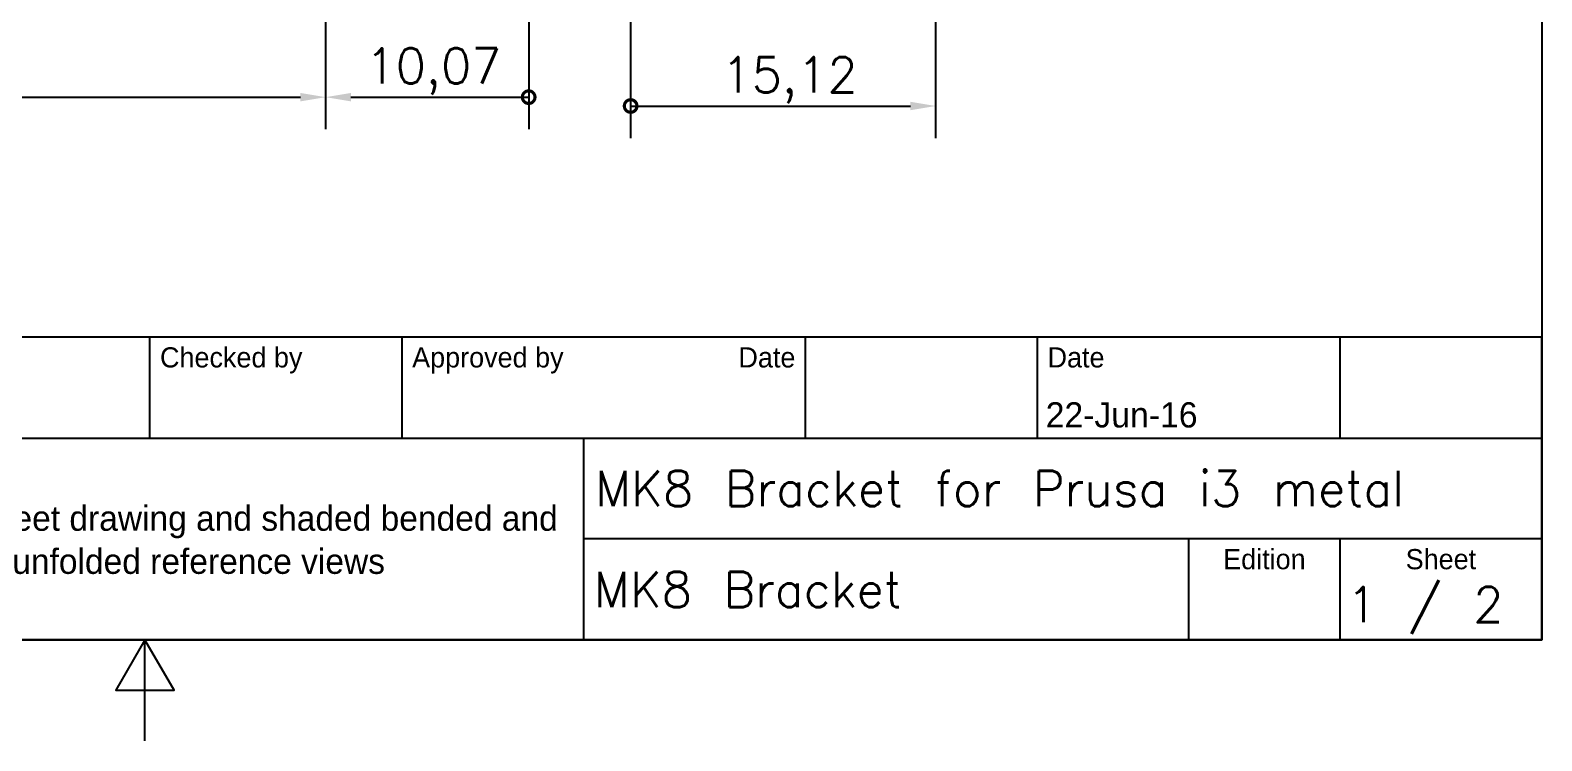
# Model space of a CAD drawing. Extents: x 0 to 149, y 0 to 105.
# Drawn here: x 68.6 to 143.5, y 0 to 35.2 of the extents above; entities that cross this region are included whole.
import ezdxf
from ezdxf.enums import TextEntityAlignment as Align

# ---------------------------------------------------------------- set-up
doc = ezdxf.new("R2010")
doc.units = 0
doc.header["$LTSCALE"] = 0.5
doc.layers.get('0').update_dxf_attribs({"linetype": 'CONTINUOUS'})
doc.layers.get('DEFPOINTS').update_dxf_attribs({"linetype": 'CONTINUOUS'})
for name, color, linetype in [('BORDER__ISO_', 7, 'CONTINUOUS'), ('DIMENSION__ISO_', 7, 'CONTINUOUS'), ('TITLE__ISO_', 7, 'CONTINUOUS')]:
    doc.layers.add(name, color=color, linetype=linetype)
doc.styles.add('NOTE_TEXT__ISO_', font='txt.shx', dxfattribs={"bigfont": 'bigfont.shx'})
doc.styles.add('TEXT_STYLE39', font='txt')
doc.styles.add('TEXT_STYLE41', font='txt')
doc.styles.add('TEXT_STYLE50', font='txt')
doc.dimstyles.get("Standard").update_dxf_attribs({"dimtxt": 0.18, "dimasz": 0.18, "dimexe": 0.18, "dimexo": 0.0625, "dimgap": 0.09, "dimtad": 0, "dimtih": 1, "dimtoh": 1, "dimzin": 0, "dimcen": 0.09, "dimazin": 3, "dimtfac": 1, "dimtofl": 0, "dimtmove": 0, "dimatfit": 3})

# ---------------------------------------------------------------- blocks, each defined once
blk = doc.blocks.new('BORDERS_DEFAULT_BORDER')
at = {"layer": 'BORDER__ISO_', "flags": 128}
for points in [[(10, 10), (10, 200), (287, 200), (287, 10), (10, 10)], [(148.5, 0), (148.5, 10), (145.61, 5), (151.39, 5), (148.5, 10)]]:
    blk.add_lwpolyline(points, dxfattribs=at)
blk = doc.blocks.new('TITLE_BLOCKS_ISO')
at = {"layer": 'TITLE__ISO_'}
for p, q in [((270.07, 130), (100.07, 130)), ((132.07, 120), (132.07, 130)), ((157.07, 120), (157.07, 130)), ((197.07, 120), (197.07, 130)), ((220.07, 120), (220.07, 130)), ((250.07, 120), (250.07, 130)), ((270.07, 100), (270.07, 130)), ((100.07, 120), (270.07, 120)), ((175.07, 120), (175.07, 100)), ((270.07, 110), (175.07, 110)), ((235.07, 100), (235.07, 110)), ((250.07, 100), (250.07, 110)), ((100.07, 100), (270.07, 100))]:
    blk.add_line(p, q, dxfattribs=at)
at = {"layer": 'TITLE__ISO_', "style": 'TEXT_STYLE41'}
for s, p in [('Checked by', (133.07, 129)), ('Approved by', (158.07, 129)), ('Date', (221.07, 129))]:
    blk.add_text(s, height=2, dxfattribs=at).set_placement(p, align=Align.TOP_LEFT)
blk.add_text('Date', height=2, dxfattribs=at).set_placement((196.07, 129), align=Align.TOP_RIGHT)
for s, p in [('Edition', (242.57, 109)), ('Sheet', (260.07, 109))]:
    blk.add_text(s, height=2, dxfattribs=at).set_placement(p, align=Align.TOP_CENTER)
at = {"layer": 'TITLE__ISO_', "style": 'NOTE_TEXT__ISO_'}
blk.add_text('1 / 2 ', height=3.5, dxfattribs=at).set_placement((260.07, 103.5), align=Align.MIDDLE_CENTER)
at = {"layer": 'TITLE__ISO_'}
for tag, p, height, style in [('AUTHOR_001', (100.82, 121.05), 2.5, 'TEXT_STYLE39'), ('CREATION_DATE_001', (220.89, 121.05), 2.5, 'TEXT_STYLE39'), ('TITLE_001', (176.2, 113.25), 3.5, 'NOTE_TEXT__ISO_'), ('COMMENTS_001', (100.8, 110.81), 2.49, 'TEXT_STYLE50'), ('COMMENTS_002', (118.42, 106.54), 2.49, 'TEXT_STYLE50'), ('PART_NUMBER_001', (176.07, 103.25), 3.5, 'NOTE_TEXT__ISO_')]:
    blk.add_attdef(tag, p, '', height=height, dxfattribs=dict(at, style=style))
at = {"layer": 'TITLE__ISO_', "style": 'TEXT_STYLE39'}
for tag, p in [('CHECKED_BY', (133.07, 121)), ('ENG_APPROVED_BY', (158.07, 121))]:
    blk.add_attdef(tag, text='', height=2.5, dxfattribs=at).set_placement(p, align=Align.BOTTOM_LEFT)
blk.add_attdef('ENG_APPROVAL_DATE', text='', height=2.5, dxfattribs=at).set_placement((196.07, 121), align=Align.BOTTOM_RIGHT)
at = {"layer": 'TITLE__ISO_', "style": 'NOTE_TEXT__ISO_'}
blk.add_attdef('REVISION_NUMBER', text='', height=3.5, dxfattribs=at).set_placement((242.57, 103.5), align=Align.MIDDLE_CENTER)
blk = doc.blocks.new('*U54')
at = {"layer": 'DIMENSION__ISO_', "style": 'NOTE_TEXT__ISO_'}
blk.add_text('47,94', height=1.75, dxfattribs=at).set_placement((55.594, 32.567))
blk = doc.blocks.new('*D24')
at = {"layer": 'DEFPOINTS', "color": 0}
for p in [(35.27, 37.924), (83.21, 37.924), (83.21, 31.895)]:
    blk.add_point(p, dxfattribs=at)
at = {"layer": 'DIMENSION__ISO_'}
for p, q in [((35.27, 37.924), (35.27, 30.307)), ((83.21, 37.924), (83.21, 30.307)), ((36.52, 31.895), (81.96, 31.895))]:
    blk.add_line(p, q, dxfattribs=at)
for points in [[(36.52, 32.103), (36.52, 31.686), (35.27, 31.895)], [(81.96, 32.103), (81.96, 31.686), (83.21, 31.895)]]:
    blk.add_solid(points, dxfattribs=at)
blk.add_blockref('*U54', (0, 0))
blk = doc.blocks.new('_DOTSMALL')
at = {"color": 0, "linetype": 'BYBLOCK', "const_width": 0.5}
blk.add_lwpolyline([(-0.0625, 0, 1), (0.0625, 0, 1)], format="xyb", close=True, dxfattribs=at)
blk = doc.blocks.new('*U61')
at = {"layer": 'DIMENSION__ISO_', "style": 'NOTE_TEXT__ISO_'}
blk.add_text('10,07', height=1.75, dxfattribs=at).set_placement((85.181, 32.567))
blk = doc.blocks.new('*D31')
at = {"layer": 'DEFPOINTS', "color": 0}
for p in [(93.277, 40.79), (83.21, 37.924), (93.277, 31.895)]:
    blk.add_point(p, dxfattribs=at)
at = {"layer": 'DIMENSION__ISO_'}
for p, q in [((93.277, 40.79), (93.277, 30.307)), ((83.21, 37.924), (83.21, 30.307)), ((84.46, 31.895), (93.277, 31.895))]:
    blk.add_line(p, q, dxfattribs=at)
blk.add_solid([(84.46, 32.103), (84.46, 31.686), (83.21, 31.895)], dxfattribs=at)
blk.add_blockref('*U61', (0, 0))
at = {"layer": 'DIMENSION__ISO_', "xscale": 1.25, "yscale": 1.25, "zscale": 1.25}
blk.add_blockref('_DOTSMALL', (93.277, 31.895), dxfattribs=at)
blk = doc.blocks.new('*U63')
at = {"layer": 'DIMENSION__ISO_', "style": 'NOTE_TEXT__ISO_'}
blk.add_text('15,12', height=1.75, dxfattribs=at).set_placement((102.832, 32.129))
blk = doc.blocks.new('*D33')
at = {"layer": 'DEFPOINTS', "color": 0}
for p in [(98.331, 40.79), (113.451, 40.79), (113.451, 31.457)]:
    blk.add_point(p, dxfattribs=at)
at = {"layer": 'DIMENSION__ISO_'}
for p, q in [((98.331, 40.79), (98.331, 29.869)), ((113.451, 40.79), (113.451, 29.869)), ((98.331, 31.457), (112.201, 31.457))]:
    blk.add_line(p, q, dxfattribs=at)
blk.add_solid([(112.201, 31.665), (112.201, 31.248), (113.451, 31.457)], dxfattribs=at)
blk.add_blockref('*U63', (0, 0))
at = {"layer": 'DIMENSION__ISO_', "xscale": 1.25, "yscale": 1.25, "zscale": 1.25, "rotation": 180}
blk.add_blockref('_DOTSMALL', (98.331, 31.457), dxfattribs=at)

msp = doc.modelspace()

# ---------------------------------------------------------------- block references
at = {"xscale": 0.5, "yscale": 0.5, "zscale": 0.5}
msp.add_blockref('BORDERS_DEFAULT_BORDER', (0, 0), dxfattribs=at)
ref = msp.add_blockref('TITLE_BLOCKS_ISO', (8.4643, -45), dxfattribs=dict(xscale=0.5, yscale=0.5, zscale=0.5))
ref.add_attrib('TITLE_001', 'MK8 Bracket for Prusa i3 metal', (96.5625, 11.625), dxfattribs={"layer": 'TITLE__ISO_', "height": 1.75, "style": 'NOTE_TEXT__ISO_'})
ref.add_attrib('PART_NUMBER_001', 'MK8 Bracket', (96.5, 6.625), dxfattribs={"layer": 'TITLE__ISO_', "height": 1.75, "style": 'NOTE_TEXT__ISO_'})
ref.add_attrib('COMMENTS_001', 'Unfolded sheet drawing and shaded bended and', (58.8662, 10.4063), dxfattribs={"layer": 'TITLE__ISO_', "height": 1.242754, "style": 'TEXT_STYLE50'})
ref.add_attrib('CREATION_DATE_001', '22-Jun-16', (118.9085, 15.526), dxfattribs={"layer": 'TITLE__ISO_', "height": 1.25, "style": 'TEXT_STYLE39'})
ref.add_attrib('COMMENTS_002', 'unfolded reference views', (67.6761, 8.2707), dxfattribs={"layer": 'TITLE__ISO_', "height": 1.242754, "style": 'TEXT_STYLE50'})

# ---------------------------------------------------------------- dimensions: what is measured, and where the dimension line sits
at = {"layer": 'DIMENSION__ISO_'}
for base, p1, p2, override, picture, middle in [((93.2767, 31.8948), (83.2102, 37.9236), (93.2767, 40.7901), {"dimgap": 0.762, "dimdec": 2, "dimblk2": 'DOTSMALL', "dimsah": 1, "dimdle": 0, "dimtol": 0, "dimlim": 0, "dimtp": 0, "dimtm": 0, "dimtdec": 2, "dimtofl": 0, "dimatfit": 1}, '*D31', (88.2434, 31.8948)), ((113.4514, 31.4567), (98.3313, 40.7901), (113.4514, 40.7901), {"dimgap": 0.762, "dimdec": 2, "dimblk1": 'DOTSMALL', "dimsah": 1, "dimdle": 0, "dimtol": 0, "dimlim": 0, "dimtp": 0, "dimtm": 0, "dimtdec": 2, "dimtofl": 0, "dimatfit": 1}, '*D33', (105.8947, 31.4567)), ((83.2102, 31.8948), (35.2702, 37.9236), (83.2102, 37.9236), {"dimgap": 0.762, "dimdec": 2, "dimtol": 0, "dimlim": 0, "dimtp": 0, "dimtm": 0, "dimtdec": 2, "dimtofl": 0, "dimatfit": 1}, '*D24', (59.2402, 31.8948))]:
    dim = msp.add_linear_dim(base=base, p1=p1, p2=p2, angle=180, dimstyle='Standard', override=override, dxfattribs=at)
    dim.commit()
    dim.dimension.update_dxf_attribs({"geometry": picture, "text_midpoint": middle, "dimtype": 128})

doc.saveas('drawing.dxf')
